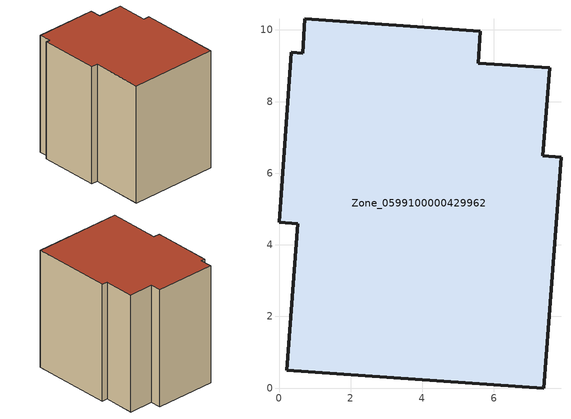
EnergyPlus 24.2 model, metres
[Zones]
Zone_0599100000429962
 floor ground (C_G): 7.55,8.95 7.37,6.48 7.88,6.45 7.4,0 0.22,0.5 0.53,4.59 0,4.63 0.34,9.37 0.67,9.35 0.72,10.31 5.62,9.97 5.56,9.07 z7.49
 wall outside (C_F): 5.56,9.07 5.62,9.97 0.72,10.31 0.67,9.35 0.34,9.37 0,4.63 0.53,4.59 0.22,0.5 7.4,0 7.88,6.45 7.37,6.48 7.55,8.95 5.56,9.07 z7.49:17.17
 roof outside (C_R): 7.37,6.48 7.55,8.95 5.56,9.07 5.62,9.97 0.72,10.31 0.67,9.35 0.34,9.37 0,4.63 0.53,4.59 0.22,0.5 7.4,0 7.88,6.45 z17.17
[BUILDING]
Pand.0599100000429962: North Axis=0; Terrain=City; Loads Convergence Tolerance Value=0.04; Temperature Convergence Tolerance Value=0.4; Solar Distribution=FullExterior; Maximum Number of Warmup Days=25; Minimum Number of Warmup Days=1
[Site:Location]
Rotterdam.The.Hague.AP_ZH_NLD Design_Conditions: Latitude=51.96; Longitude=4.45; Time Zone=1; Elevation=-4.5
[SITE:GROUNDTEMPERATURE:BUILDINGSURFACE]
18, 18, 18, 18, 18, 18, 18, 18, 18, 18, 18, 18
[MATERIAL] Thermal Absorptance=0.9; Solar Absorptance=0.7; Visible Absorptance=0.7
Name | Roughness | Thickness | Conductivity | Density | Specific Heat
G.TI.2006-2014 | MediumSmooth | 0.15 | 0.06 | 540 | 1210
F.TI.2006-2014 | Rough | 0.3 | 0.12 | 1920 | 840
R.TI.2006-2014 | MediumRough | 0.2 | 0.08 | 1500 | 1000
[CONSTRUCTION]
C_G: G.TI.2006-2014
C_F: F.TI.2006-2014
C_R: R.TI.2006-2014
[ZONE]
Zone_0599100000429962: Type=1; Multiplier=1; Ceiling Height=Autocalculate; Volume=Autocalculate; Floor Area=autocalculate; Part of Total Floor Area=Yes
[ZONEINFILTRATION:DESIGNFLOWRATE]
Infil_Zone_0599100000429962: Zone or ZoneList or Space or SpaceList=Zone_0599100000429962; Schedule=AlwaysOn; Design Flow Rate Calculation Method=Flow/Area; Flow Rate per Floor Area=0.0015; Constant Term Coefficient=1; Temperature Term Coefficient=0; Velocity Term Coefficient=0; Velocity Squared Term Coefficient=0
[HVACTEMPLATE:ZONE:IDEALLOADSAIRSYSTEM]
Zone_0599100000429962: Maximum Heating Supply Air Temperature=50; Minimum Cooling Supply Air Temperature=13; Maximum Heating Supply Air Humidity Ratio=0.0156; Minimum Cooling Supply Air Humidity Ratio=0.0077; Heating Limit=NoLimit; Cooling Limit=NoLimit; Dehumidification Control Type=ConstantSensibleHeatRatio; Cooling Sensible Heat Ratio=0.7; Dehumidification Setpoint=60; Humidification Control Type=None; Humidification Setpoint=30; Outdoor Air Method=None; Outdoor Air Flow Rate per Person=0.00944; Outdoor Air Flow Rate per Zone Floor Area=0; Outdoor Air Flow Rate per Zone=0; Demand Controlled Ventilation Type=None; Outdoor Air Economizer Type=NoEconomizer; Heat Recovery Type=None; Sensible Heat Recovery Effectiveness=0.7; Latent Heat Recovery Effectiveness=0.65
[ZONECONTROL:THERMOSTAT]
ThermostatControl_Zone_0599100000429962: Zone or ZoneList=Zone_0599100000429962; Control Type Schedule=DualSetpointControlType; Control 1=Thermostat_Zone_0599100000429962; Temperature Difference Between Cutout And Setpoint=0
[THERMOSTATSETPOINT:DUALSETPOINT]
Thermostat_Zone_0599100000429962: Heating Setpoint Temperature Schedule=HeatingSetpoint_Zone_0599100000429962; Cooling Setpoint Temperature Schedule=CoolingSetpoint_Zone_0599100000429962
[SCHEDULE:COMPACT]
HeatingSetpoint_Zone_0599100000429962: Through: 12/31, For: AllDays, Until: 24:00, 21
CoolingSetpoint_Zone_0599100000429962: Through: 12/31, For: AllDays, Until: 24:00, 24
DualSetpointControlType: Through: 12/31, For: AllDays, Until: 24:00, 4
AlwaysOn: Through: 12/31, For: AllDays, Until: 24:00, 1
